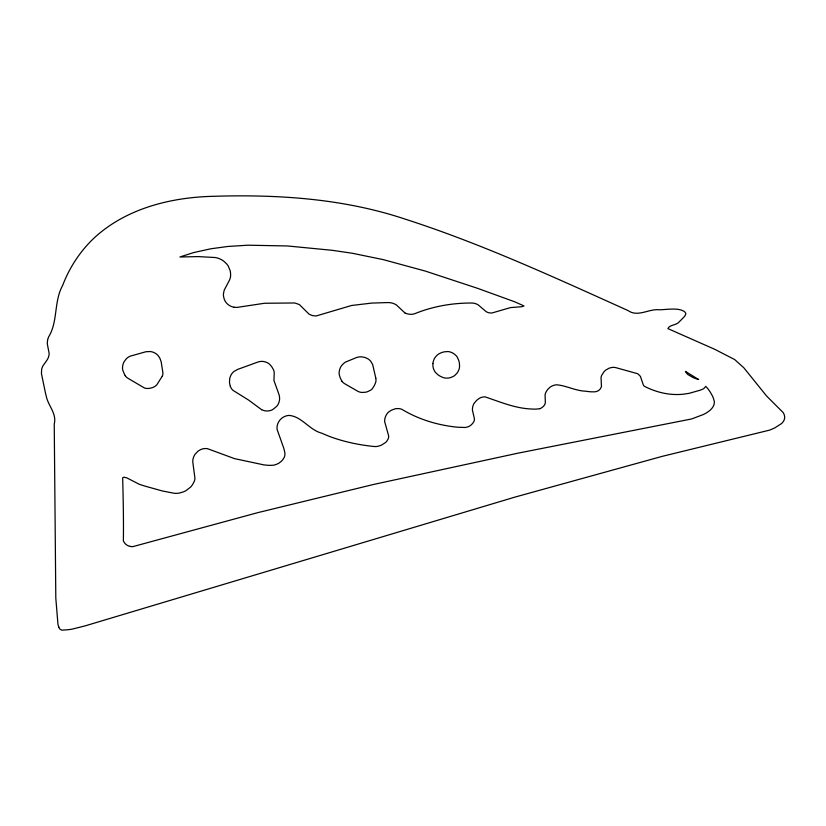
<?xml version="1.0" encoding="UTF-8"?>
<svg xmlns="http://www.w3.org/2000/svg" width="826" height="826" viewBox="0 0 826 826"><rect width="100%" height="100%" fill="white"/><g stroke="black" fill="none" stroke-linecap="round" stroke-linejoin="round"><path stroke-width="1.24" d="M432.896 363.502L432.927 366.032A22.147 22.147 0 0 0 433.402 368.417L434.208 370.44A18.523 18.523 0 0 0 435.478 372.454L437.883 374.715A40.102 40.102 0 0 0 440.227 376.243L443.283 377.616A19.927 19.927 0 0 0 445.668 378.101L448.229 378.071A22.808 22.808 0 0 0 450.346 377.668L453.051 376.573A22.808 22.808 0 0 0 454.837 375.376L456.892 373.311A22.808 22.808 0 0 0 458.079 371.514L459.091 369.16A19.039 19.039 0 0 0 459.576 366.765L459.421 363.399A40.453 40.453 0 0 0 458.802 360.611L457.356 357.266A17.965 17.965 0 0 0 455.942 355.459L454.3 354.034A22.126 22.126 0 0 0 452.266 352.785L450.263 351.99A18.895 18.895 0 0 0 447.95 351.546L444.409 351.814A35.797 35.797 0 0 0 441.92 352.475L439.37 353.6A20.929 20.929 0 0 0 437.388 354.943L435.653 356.749A22.147 22.147 0 0 0 434.3 358.773L433.371 361.117A22.147 22.147 0 0 0 432.896 363.502M47.557 340.374L47.433 341.221A20.413 20.413 0 0 0 47.35 344.132L49.147 353.435A13.443 13.443 0 0 1 48.786 356.058A13.464 13.464 0 0 1 47.237 359.764L43.045 365.712A6.804 6.804 0 0 0 42.673 366.403A17.284 17.284 0 0 0 41.641 369.377L41.434 373.558L45.533 393.382A45.162 45.162 0 0 0 46.163 395.768C47.918 405.752 57.015 413.248 54.237 424.12L55.807 598.096L57.934 624.064A20.392 20.392 0 0 0 58.791 627.006M162.278 376.14L156.95 384.606A5.988 5.988 0 0 1 156.238 385.401L154.865 386.434A14.713 14.713 0 0 1 152.5 387.6L151.117 388.003A22.777 22.777 0 0 1 149.031 388.375L148.102 388.468A6.474 6.474 0 0 1 147.596 388.478A13.866 13.866 0 0 1 144.653 388.106L128.278 378.463A10.284 10.284 0 0 1 125.129 375.665M539.894 408.674L536.064 409.138A90.943 90.943 0 0 1 531.18 408.994C514.99 408.323 499.916 401.787 484.934 396.841A13.474 13.474 0 0 0 484.232 396.893L483.447 396.996A14.269 14.269 0 0 0 480.938 397.554L480.236 397.822A4.595 4.595 0 0 0 479.617 398.163L478.76 398.751A41.341 41.341 0 0 0 476.602 400.414L473.979 403.501A18.936 18.936 0 0 0 473.122 405.401L472.586 407.497A18.926 18.926 0 0 0 472.431 410.212L474.413 418.772A5.844 5.844 0 0 1 473.69 421.921L472.957 422.984A19.876 19.876 0 0 1 471.594 424.523L470.521 425.473A14.29 14.29 0 0 1 468.053 426.815L465.554 427.476L459.008 427.29A124.54 124.54 0 0 1 456.251 427.083C437.171 425.039 418.452 419.309 401.963 409.386A9.385 9.385 0 0 0 398.163 408.591L397.925 408.571A23.18 23.18 0 0 0 395.324 408.746L391.576 410.13A41.279 41.279 0 0 0 389.335 411.555L388.509 412.143A4.615 4.615 0 0 0 387.993 412.608L387.353 413.351A14.661 14.661 0 0 0 386.145 415.261A8.57 8.57 0 0 0 385.969 415.581A16.045 16.045 0 0 0 385.092 417.853L384.885 418.71A19.442 19.442 0 0 0 384.637 421.559L388.602 435.715A7.279 7.279 0 0 1 388.241 438.771L387.074 440.785A23.479 23.479 0 0 1 385.69 442.437L381.354 445.173A42.157 42.157 0 0 1 378.628 446.081L377.926 446.267A7.981 7.981 0 0 1 377.152 446.432L376.615 446.505A18.306 18.306 0 0 1 373.104 446.401C358.081 444.78 343.11 441.611 328.985 436.231A220.573 220.573 0 0 1 321.696 433.165C309.399 430.067 301.666 416.232 288.945 415.426A16.468 16.468 0 0 0 286.756 415.767L285.6 416.118A20.671 20.671 0 0 0 283.504 417.058L282.306 417.822A20.671 20.671 0 0 0 280.572 419.329L279.642 420.413A20.671 20.671 0 0 0 278.414 422.354L278.001 423.222A16.055 16.055 0 0 0 277.268 425.576L277.113 426.453A19.648 19.648 0 0 0 277.061 429.344L283.7 448.012A92.44 92.44 0 0 1 284.247 450.077L284.856 452.824A6.236 6.236 0 0 1 284.949 453.856L284.877 454.878A10.759 10.759 0 0 1 284.247 457.387L282.802 459.679A27.588 27.588 0 0 1 281.212 461.414L278.93 463.138A21.858 21.858 0 0 1 276.731 464.202L276.08 464.449A21.837 21.837 0 0 1 273.52 465.224L269.513 465.368A97.86 97.86 0 0 1 263.979 464.904L234.563 458.636L207.45 448.663A14.259 14.259 0 0 0 202.515 448.9L200.604 449.633A33.98 33.98 0 0 0 198.023 451.182L194.977 454.383A27.785 27.785 0 0 0 193.749 456.685L192.943 459.215A14.455 14.455 0 0 0 192.881 462.777L194.957 478.491A16.52 16.52 0 0 1 194.213 481.537L192.417 484.81A34.754 34.754 0 0 1 190.62 487.082L185.891 490.716A43.974 43.974 0 0 1 183.083 491.997L178.798 493.184A24.264 24.264 0 0 1 174.472 493.318L162.464 490.995L144.808 486.07L139.274 484.284L126.677 477.789L123.786 477.191L122.661 477.789C123.208 498.563 123.673 520.091 123.373 540.865A14.569 14.569 0 0 0 123.962 541.99L124.643 543.002A13.381 13.381 0 0 0 126.017 544.458L127.349 545.367A14.961 14.961 0 0 0 129.279 546.162L130.116 546.389M611.839 367.508L611.312 367.611A23.768 23.768 0 0 0 608.979 368.241L605.83 370.038A28.456 28.456 0 0 0 604.147 371.555L601.71 375.272A22.302 22.302 0 0 0 601.029 377.379L601.473 386.682L600.13 389.118A11.564 11.564 0 0 1 598.943 390.244L598.53 390.564A3.758 3.758 0 0 1 597.962 390.905L596.95 391.317A12.689 12.689 0 0 1 594.823 391.823L591.499 391.834A70.788 70.788 0 0 1 589.878 391.71L587.658 391.483A63.881 63.881 0 0 1 585.593 391.204C575.577 390.843 566.481 385.659 556.703 384.802A18.12 18.12 0 0 0 553.771 385.308L551.809 386.114A18.936 18.936 0 0 0 550.033 387.208L547.937 389.252A27.908 27.908 0 0 0 546.502 391.235L546.11 391.875A9.964 9.964 0 0 0 545.077 394.766L545.336 402.623A6.773 6.773 0 0 1 544.479 405.029L543.797 405.907A14.269 14.269 0 0 1 542.568 407.094L541.939 407.59A13.071 13.071 0 0 1 539.905 408.694M261.677 409.727L248.657 400.114L233.51 390.677A6.019 6.019 0 0 1 232.612 389.975L231.724 388.953A11.027 11.027 0 0 1 230.32 386.269M404.936 312.951L396.418 304.949A22.591 22.591 0 0 0 393.826 303.658L393.3 303.441A8.993 8.993 0 0 0 392.608 303.204A17.583 17.583 0 0 0 387.859 302.564L371.834 303.08L351.618 305.475L316.121 315.976L312.775 315.646A22.137 22.137 0 0 0 312.259 315.501L309.42 314.365A4.182 4.182 0 0 1 308.769 313.839L299.59 304.763A17.542 17.542 0 0 0 297.608 303.927L296.999 303.7A21.538 21.538 0 0 0 294.562 302.977L264.485 303.266L237.96 307.262A12.297 12.297 0 0 1 234.119 307.22M341.995 381.178L341.479 380.311A41.279 41.279 0 0 1 340.26 377.957L339.197 374.477A18.461 18.461 0 0 1 339.176 372.123L339.527 370.007A18.884 18.884 0 0 1 340.188 368.086L340.993 366.476A17.718 17.718 0 0 1 343.017 364.049L344.628 362.655A8.301 8.301 0 0 1 345.753 361.974L356.471 357.565A12.504 12.504 0 0 1 357.73 357.214L358.143 357.121A16.923 16.923 0 0 1 361.385 356.811L364.679 357.39A23.231 23.231 0 0 1 367.064 358.391L368.086 358.938A6.298 6.298 0 0 1 368.809 359.444A14.558 14.558 0 0 1 370.657 361.168L372.629 364.442L375.799 378.071M125.201 375.613L124.406 374.064A51.522 51.522 0 0 1 123.291 371.483L122.775 370.089A4.419 4.419 0 0 1 122.609 369.387L122.537 368.633A14.269 14.269 0 0 1 122.651 366.228A8.528 8.528 0 0 1 122.733 365.67A16.479 16.479 0 0 1 123.311 363.481L123.57 362.79A5.008 5.008 0 0 1 123.859 362.222L124.137 361.757A27.908 27.908 0 0 1 125.562 359.744L126.409 358.721A5.421 5.421 0 0 1 126.946 358.205L127.142 358.04A14.331 14.331 0 0 1 130.157 356.182L146.026 351.721L150.363 351.535A18.203 18.203 0 0 1 153.533 352.361L154.885 353.012A15.57 15.57 0 0 1 156.62 354.178L157.353 354.798A6.174 6.174 0 0 1 157.911 355.397L158.303 355.882A19.617 19.617 0 0 1 159.872 358.267L161.163 361.705L162.815 372.258A10.965 10.965 0 0 1 162.877 373.063L162.887 373.29A6.123 6.123 0 0 1 162.299 376.16M58.791 627.006L59.317 628.225A5.266 5.266 0 0 0 60.009 629.205L61.764 630.166L66.813 629.846A100.029 100.029 0 0 0 69.064 629.598L70.437 629.412A33.67 33.67 0 0 0 72.172 629.113L84.871 625.953L515.083 497.066L662.338 456.324L769.646 430.109L774.674 427.961L781.51 423.583A12.473 12.473 0 0 0 783.461 421.291L783.853 420.61A11.946 11.946 0 0 0 784.452 419.092L784.69 417.46A11.74 11.74 0 0 0 784.463 415.654L784.277 414.91A11.925 11.925 0 0 0 783.193 412.608L766.538 395.953L743.813 367.766L734.613 359.516L714.676 349.284L667.904 328.603C669.566 324.453 676.948 325.516 679.622 321.386A98.975 98.975 0 0 0 681.213 319.848L684.104 316.885A8.869 8.869 0 0 0 685.332 315.15L685.879 313.539L684.991 312.145A8.849 8.849 0 0 0 683.907 311.206L681.46 310.122A32.441 32.441 0 0 0 678.342 309.389C672.168 308.594 665.911 309.523 659.726 309.802C648.864 308.418 638.095 317.628 627.987 310.535C554.638 277.505 481.341 243.608 404.637 218.952C341.85 198.075 275.017 194.162 209.35 196.433C168.494 197.982 125.955 209.112 95.042 237.145C80.669 250.443 69.539 267.201 62.621 285.507C53.742 301.469 58.068 321.428 48.734 336.729A16.757 16.757 0 0 0 47.557 340.374M230.309 386.269L229.865 384.575A28.435 28.435 0 0 1 229.483 382.355L229.752 378.329A23.613 23.613 0 0 1 230.495 376.222L231.156 374.746A6.061 6.061 0 0 1 231.641 373.971L231.827 373.724A14.507 14.507 0 0 1 233.975 371.463L237.568 369.439L258.786 361.716A18.12 18.12 0 0 1 262.327 361.396L263.205 361.468A16.055 16.055 0 0 1 265.6 362.025A8.559 8.559 0 0 1 265.951 362.139A14.672 14.672 0 0 1 268.016 363.079L268.842 363.616A4.605 4.605 0 0 1 269.379 364.07L270.081 364.803A41.29 41.29 0 0 1 271.806 366.837L273.613 369.955A16.51 16.51 0 0 1 274.232 372.825L273.933 380.456L279.167 395.035A19.793 19.793 0 0 1 279.601 398.504L279.539 399.825A16.055 16.055 0 0 1 278.981 402.231A8.549 8.549 0 0 1 278.868 402.582A14.672 14.672 0 0 1 277.928 404.668L277.391 405.514A4.429 4.429 0 0 1 276.937 406.041L275.853 407.032A51.47 51.47 0 0 1 273.726 408.777L272.549 409.644A4.429 4.429 0 0 1 271.94 409.985L271.248 410.264A14.362 14.362 0 0 1 266.499 411.007L264.826 410.801A24.305 24.305 0 0 1 261.677 409.727M375.737 378.081A8.869 8.869 0 0 1 375.758 382.139L375.345 383.119A41.372 41.372 0 0 1 374.292 385.659L372.258 388.798A15.57 15.57 0 0 1 370.678 390.161L367.756 391.607A28.466 28.466 0 0 1 365.567 392.236L361.654 392.453A17.614 17.614 0 0 1 358.381 391.596L345.185 384.007A11.265 11.265 0 0 1 341.892 381.271M234.109 307.251A6.381 6.381 0 0 1 233.582 307.148L233.366 307.096A20.66 20.66 0 0 1 231.208 306.394L229.927 305.796A20.66 20.66 0 0 1 228.059 304.505L227.295 303.865A15.859 15.859 0 0 1 225.746 302.048L225.333 301.469A5.369 5.369 0 0 1 225.033 300.922L224.92 300.705A23.603 23.603 0 0 1 224.063 298.609L223.464 295.945A19.153 19.153 0 0 1 223.526 293.292L224.269 290.009L229.483 280.159A15.694 15.694 0 0 0 230.568 276.534L230.599 273.613A34.651 34.651 0 0 0 230.165 270.691L228.244 266.044A34.775 34.775 0 0 0 226.747 263.99L223.619 261.047A30.965 30.965 0 0 0 221.378 259.643L219.582 258.755A22.601 22.601 0 0 0 215.349 257.536L198.199 256.597L179.892 256.989L193.769 252.549L210.702 248.802L227.635 246.489L247.945 245.198L287.52 245.962L332.238 250.309L352.175 253.231L383.264 259.632L425.318 271.083L477.48 288.295L514.629 301.769L524.014 305.94L522.011 306.704L510.54 307.592L492.399 312.858A6.133 6.133 0 0 1 491.067 313.044L488.713 312.734A11.327 11.327 0 0 1 486.029 311.557L477.955 304.67A18.265 18.265 0 0 0 474.991 303.493L474.795 303.431A14.765 14.765 0 0 0 470.944 303.028C451.719 303.039 432.504 306.467 414.673 313.735A14.341 14.341 0 0 1 411.049 314.324A6.081 6.081 0 0 1 410.481 314.314L410.264 314.303A20.702 20.702 0 0 1 407.91 313.963L407.073 313.766A15.632 15.632 0 0 1 404.926 312.971M130.126 546.378A14.951 14.951 0 0 0 132.718 546.667L257.671 512.678L373.084 484.573L518.026 453.154L691.63 418.958L703.267 414.559A56.023 56.023 0 0 0 707.004 412.535L709.844 410.47A26.855 26.855 0 0 0 711.909 408.333L713.179 406.526A13.619 13.619 0 0 0 713.994 404.637L714.449 401.973L713.581 398.803A44.284 44.284 0 0 0 712.497 396.036L710.05 391.751A91.345 91.345 0 0 0 707.861 388.716L705.796 386.392L703.711 388.654A30.758 30.758 0 0 1 700.118 390.213L689.06 393.352L682.72 394.27A104.582 104.582 0 0 1 677.816 394.529C666.293 394.704 654.873 391.638 644.652 386.423A3.304 3.304 0 0 1 643.247 384.689L640.408 376.408A15.426 15.426 0 0 0 639.19 375.118L638.818 374.746A14.754 14.754 0 0 0 637.631 373.703L615.835 367.642A10.211 10.211 0 0 0 611.829 367.498M698.569 379.495L695.957 378.7A100.225 100.225 0 0 1 692.962 377.534L687.79 374.477A23.541 23.541 0 0 1 686.447 372.98L685.456 371.411L698.569 379.495"/></g></svg>
